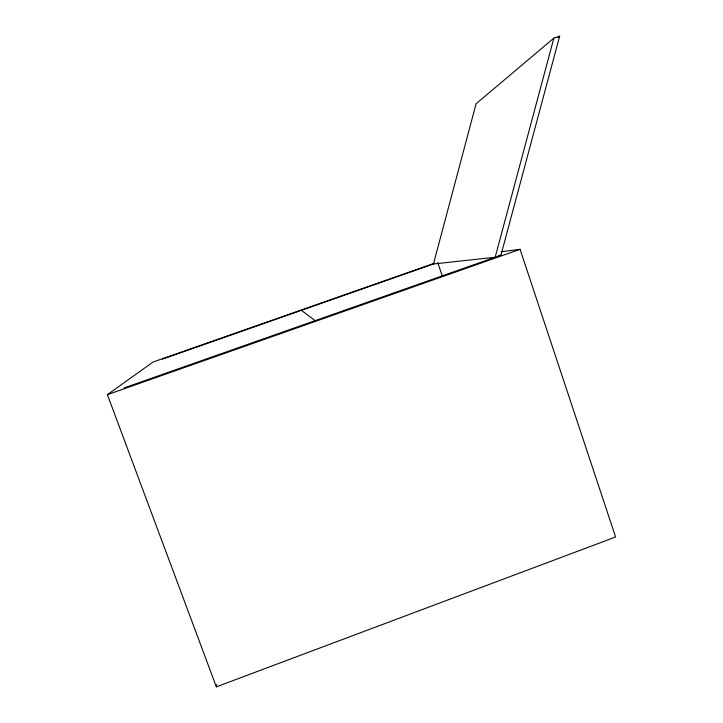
<?xml version="1.0" encoding="UTF-8"?>
<svg xmlns="http://www.w3.org/2000/svg" width="723" height="723" viewBox="0 0 723 723"><rect width="100%" height="100%" fill="white"/><g stroke="black" fill="none" stroke-linecap="round" stroke-linejoin="round"><path stroke-width="1.08" d="M501.283 251.749L520.072 249.318L615.598 536.999L216.34 686.85L216.602 684.627M162.485 359.123L433.466 263.985L476.077 103.787L553.881 38.102L559.665 36.15L500.94 255.21L124.293 387.853M553.881 38.102L495.174 257.243L433.466 263.985M557.939 37.587L559.665 36.15M216.34 686.85L107.402 394.668L153.149 361.979L434.342 263.262M107.402 394.668L520.072 249.318M498.725 255.463L500.94 255.21M301.428 310.339L315.111 320.651M437.713 262.494L442.431 276.394"/></g></svg>
